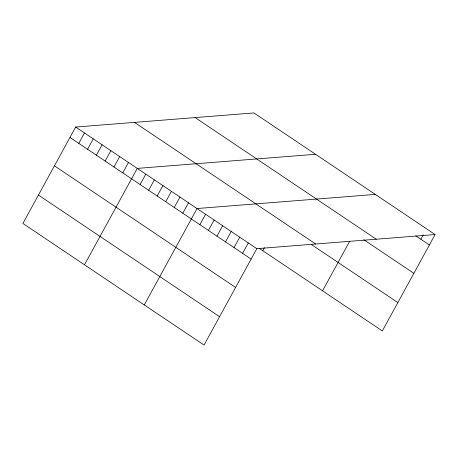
<?xml version="1.0" encoding="UTF-8"?>
<svg xmlns="http://www.w3.org/2000/svg" width="458" height="458" viewBox="0 0 458 458"><rect width="100%" height="100%" fill="white"/><g stroke="black" fill="none" stroke-linecap="round" stroke-linejoin="round"><path stroke-width="0.69" d="M435.1 234.553L253.95 112.931L75.679 127.043L22.9 223.447L204.05 345.069L256.829 248.665L435.1 234.553L382.321 330.957L259.245 248.322M78.776 143.365L84.478 132.952M87.575 149.274L93.277 138.86M96.375 155.182L102.077 144.768M105.174 161.09L110.876 150.676M113.973 166.998L119.67 156.584M122.767 172.906L128.469 162.487M84.49 264.798L137.268 168.395L315.545 154.283M140.108 184.545L145.81 174.132M148.65 190.276L154.352 179.862M157.186 196.013L162.888 185.599M165.727 201.743L171.429 191.329M174.269 207.48L179.971 197.066M182.805 213.21L188.507 202.797M144.27 304.936L197.049 208.533L375.32 194.415M199.888 224.678L205.59 214.264M208.424 230.414L214.126 220M216.966 236.145L222.668 225.731M225.508 241.881L231.21 231.467M234.044 247.612L239.746 237.198M242.585 253.348L248.288 242.935M262.76 250.686L264.38 247.726M322.541 290.819L349.746 241.126M420.856 239.231L423.203 234.943M415.732 235.79L429.398 244.967M195.119 117.586L376.27 239.208M363.761 239.706L413.86 273.34M134.509 122.389L315.659 244.011M311.32 244.48L397.859 302.578M75.679 127.043L256.829 248.665M69.977 137.463L251.127 259.079M54.439 165.836L235.589 287.458M38.438 195.074L219.582 316.696"/></g></svg>
